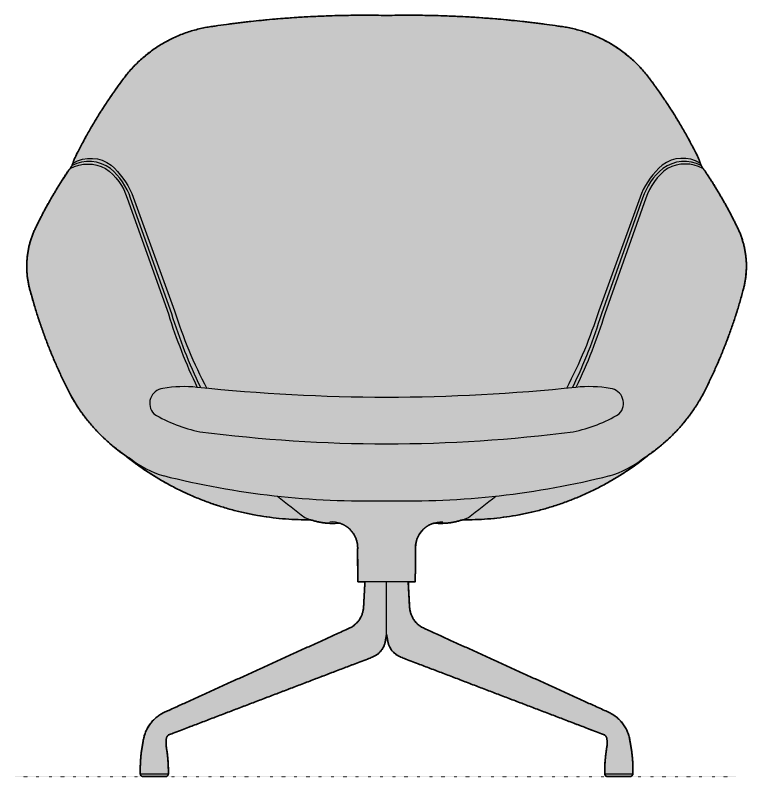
# Model space of a CAD drawing. Header units: millimetres. Extents: x -2 to 1813, y -1069 to 861.
# Drawn here: x 0 to 829, y 0 to 861 of the extents above; entities that cross this region are included whole.
import ezdxf

# ---------------------------------------------------------------- set-up
doc = ezdxf.new("R2010")
doc.units = ezdxf.units.MM
doc.linetypes.add('Dots', pattern=[1, 0, -1])
doc.layers.add('Blocks', color=7, linetype='Continuous')
doc.layers.add('Blocks$Fill', color=7, linetype='Continuous', true_color=0xffffff)
for name, color, linetype, lineweight, true_color in [('Blocks$Inner', 7, 'Continuous', 25, 0x007f00), ('Blocks$Outline', 7, 'Continuous', 35, 0xff3f3f), ('Groud', 7, 'Dots', 25, 0x243775)]:
    doc.layers.add(name, color=color, linetype=linetype, lineweight=lineweight, true_color=true_color)

# ---------------------------------------------------------------- blocks, each defined once
blk = doc.blocks.new('AAL 81 Lounge Chair Front')
at = {"layer": 'Blocks$Fill'}
blk.add_hatch(color=256, dxfattribs=at).paths.add_polyline_path([(419.58, 160.71), (421.1, 152.26), (421.26, 151.58), (421.43, 150.89), (421.63, 150.21), (421.85, 149.53), (422.09, 148.85), (422.35, 148.18), (422.64, 147.51), (422.94, 146.85), (423.27, 146.19), (423.62, 145.55), (423.99, 144.91), (424.38, 144.28), (424.79, 143.67), (425.22, 143.06), (425.67, 142.47), (426.14, 141.89), (426.62, 141.33), (427.13, 140.79), (427.65, 140.26), (428.18, 139.75), (428.73, 139.25), (429.29, 138.78), (429.87, 138.32), (430.46, 137.88), (431.06, 137.47), (431.66, 137.07), (432.28, 136.69), (432.91, 136.34), (433.54, 136), (434.18, 135.69), (434.82, 135.4), (435.47, 135.13), (665.74, 47.18), (665.86, 47.1), (665.97, 47.02), (666.09, 46.93), (666.2, 46.84), (666.31, 46.75), (666.42, 46.66), (666.53, 46.56), (666.63, 46.46), (666.74, 46.36), (666.84, 46.25), (666.94, 46.15), (667.03, 46.04), (667.13, 45.92), (667.22, 45.81), (667.31, 45.69), (667.39, 45.57), (667.47, 45.45), (667.55, 45.33), (667.63, 45.21), (667.71, 45.08), (667.78, 44.95), (667.84, 44.82), (667.91, 44.69), (667.97, 44.56), (668.03, 44.43), (668.08, 44.29), (668.14, 44.16), (668.18, 44.02), (668.23, 43.89), (668.27, 43.75), (668.31, 43.62), (668.35, 43.48), (668.5, 42.3), (668.62, 41.12), (668.71, 39.94), (668.75, 38.75), (668.76, 37.56), (668.73, 36.38), (668.66, 35.19), (668.56, 34.01), (667.91, 30.18), (667.37, 26.34), (666.92, 22.47), (666.57, 18.6), (666.32, 14.72), (666.17, 10.83), (666.12, 6.94), (666.16, 3.06), (666.17, 2.98), (666.18, 2.9), (666.19, 2.82), (666.2, 2.74), (666.21, 2.66), (666.23, 2.58), (666.24, 2.5), (666.26, 2.42), (666.29, 2.34), (666.31, 2.26), (666.33, 2.18), (666.36, 2.1), (666.39, 2.02), (666.42, 1.95), (666.46, 1.87), (666.49, 1.8), (666.53, 1.72), (666.57, 1.65), (666.61, 1.58), (666.66, 1.51), (666.7, 1.44), (666.75, 1.37), (666.8, 1.3), (666.85, 1.23), (666.9, 1.17), (666.95, 1.11), (667.01, 1.05), (667.06, 0.99), (667.12, 0.93), (667.18, 0.87), (667.24, 0.82), (667.3, 0.76), (667.36, 0.71), (667.42, 0.66), (667.48, 0.61), (667.55, 0.57), (667.62, 0.52), (667.69, 0.48), (667.76, 0.43), (667.83, 0.39), (667.9, 0.35), (667.97, 0.32), (668.05, 0.28), (668.13, 0.25), (668.2, 0.22), (668.28, 0.19), (668.36, 0.16), (668.44, 0.13), (668.52, 0.11), (668.6, 0.09), (668.68, 0.07), (668.76, 0.05), (668.84, 0.03), (668.92, 0.02), (669.01, 0.01), (669.09, 0), (669.17, -0.01), (669.25, -0.01), (669.33, -0.02), (669.41, -0.02), (669.5, -0.02), (669.58, -0.01), (669.66, -0.01), (669.74, 0), (694.14, 0), (694.22, 0), (694.3, -0.01), (694.37, -0.01), (694.45, -0.01), (694.53, -0.01), (694.61, 0), (694.69, 0), (694.77, 0.01), (694.85, 0.02), (694.93, 0.03), (695.01, 0.04), (695.09, 0.06), (695.17, 0.08), (695.25, 0.09), (695.33, 0.12), (695.41, 0.14), (695.49, 0.16), (695.57, 0.19), (695.65, 0.22), (695.73, 0.25), (695.81, 0.29), (695.89, 0.32), (695.96, 0.36), (696.04, 0.4), (696.12, 0.44), (696.19, 0.48), (696.27, 0.53), (696.34, 0.58), (696.41, 0.63), (696.48, 0.68), (696.55, 0.73), (696.62, 0.78), (696.69, 0.84), (696.75, 0.9), (696.82, 0.96), (696.88, 1.02), (696.94, 1.08), (697, 1.15), (697.06, 1.21), (697.11, 1.28), (697.16, 1.34), (697.22, 1.41), (697.27, 1.48), (697.32, 1.55), (697.36, 1.63), (697.41, 1.7), (697.45, 1.77), (697.49, 1.85), (697.53, 1.92), (697.56, 1.99), (697.6, 2.07), (697.63, 2.15), (697.66, 2.22), (697.69, 2.3), (697.72, 2.38), (697.74, 2.45), (697.76, 2.53), (697.78, 2.6), (697.8, 2.68), (697.82, 2.76), (697.84, 2.83), (697.85, 2.91), (697.86, 2.98), (697.87, 3.06), (697.92, 7.73), (697.84, 12.41), (697.62, 17.09), (697.28, 21.77), (696.8, 26.43), (696.2, 31.08), (695.46, 35.7), (694.6, 40.29), (694.41, 41.5), (694.19, 42.72), (693.92, 43.93), (693.63, 45.15), (693.29, 46.36), (692.92, 47.56), (692.5, 48.76), (692.05, 49.95), (691.57, 51.14), (691.04, 52.31), (690.48, 53.46), (689.88, 54.61), (689.25, 55.73), (688.58, 56.84), (687.88, 57.93), (687.14, 58.99), (686.37, 60.03), (685.57, 61.05), (684.74, 62.04), (683.88, 63.01), (682.99, 63.94), (682.08, 64.85), (681.14, 65.73), (680.18, 66.57), (679.2, 67.38), (678.2, 68.16), (677.18, 68.91), (676.15, 69.62), (675.1, 70.3), (674.03, 70.94), (672.96, 71.54), (671.87, 72.11), (458.87, 169.08), (458.19, 169.54), (457.51, 170.02), (456.84, 170.52), (456.18, 171.04), (455.54, 171.58), (454.91, 172.15), (454.29, 172.74), (453.69, 173.34), (453.1, 173.97), (452.53, 174.61), (451.98, 175.28), (451.45, 175.96), (450.93, 176.66), (450.44, 177.37), (449.97, 178.1), (449.52, 178.84), (449.09, 179.59), (448.69, 180.36), (448.3, 181.14), (447.94, 181.93), (447.61, 182.73), (447.3, 183.53), (447.01, 184.34), (446.75, 185.16), (446.52, 185.98), (446.31, 186.81), (446.12, 187.63), (445.96, 188.46), (445.82, 189.29), (445.71, 190.12), (445.62, 190.94), (445.56, 191.76), (444.06, 220.18), (451.96, 220.19), (452.36, 255.91), (452.29, 256.67), (452.25, 257.43), (452.23, 258.2), (452.22, 258.97), (452.24, 259.75), (452.28, 260.53), (452.34, 261.31), (452.42, 262.09), (452.52, 262.87), (452.65, 263.65), (452.79, 264.43), (452.96, 265.2), (453.15, 265.97), (453.36, 266.74), (453.59, 267.5), (453.84, 268.25), (454.12, 269), (454.41, 269.74), (454.72, 270.47), (455.05, 271.19), (455.4, 271.9), (455.77, 272.6), (456.16, 273.29), (456.57, 273.96), (456.99, 274.62), (457.43, 275.27), (457.88, 275.9), (458.35, 276.52), (458.83, 277.13), (459.33, 277.71), (459.84, 278.28), (460.36, 278.84), (461.01, 279.49), (461.69, 280.13), (462.39, 280.75), (463.12, 281.35), (463.87, 281.93), (464.64, 282.49), (465.43, 283.02), (466.24, 283.53), (467.07, 284.01), (467.92, 284.46), (468.78, 284.89), (469.66, 285.29), (470.55, 285.66), (471.46, 286), (472.37, 286.31), (473.3, 286.59), (475.32, 286.44), (477.35, 286.33), (479.38, 286.28), (481.43, 286.28), (483.47, 286.33), (485.52, 286.44), (487.56, 286.6), (489.61, 286.81), (491.64, 287.07), (493.67, 287.39), (495.69, 287.76), (497.71, 288.18), (499.7, 288.66), (501.68, 289.18), (503.65, 289.76), (505.6, 290.38), (512.6, 290.39), (519.62, 290.54), (526.67, 290.85), (533.72, 291.31), (540.79, 291.92), (547.86, 292.69), (554.92, 293.61), (561.99, 294.69), (569.03, 295.92), (576.07, 297.31), (583.08, 298.86), (590.06, 300.56), (597.01, 302.41), (603.92, 304.42), (610.8, 306.58), (617.62, 308.89), (624.39, 311.35), (631.1, 313.96), (637.76, 316.71), (644.34, 319.61), (650.86, 322.64), (657.3, 325.82), (663.65, 329.13), (669.93, 332.57), (676.11, 336.14), (682.21, 339.84), (688.21, 343.65), (694.11, 347.59), (699.9, 351.64), (705.59, 355.81), (711.17, 360.07), (716.64, 364.45), (722.05, 368.36), (727.34, 372.47), (732.5, 376.77), (737.52, 381.26), (742.4, 385.92), (747.12, 390.76), (751.68, 395.75), (756.07, 400.91), (760.27, 406.2), (764.29, 411.63), (768.11, 417.19), (771.73, 422.86), (775.15, 428.64), (778.36, 434.51), (781.35, 440.46), (784.14, 446.48), (789.97, 458.94), (795.51, 471.53), (800.76, 484.27), (805.7, 497.12), (810.34, 510.09), (814.66, 523.17), (818.67, 536.33), (822.37, 549.58), (822.93, 551.65), (823.45, 553.75), (823.92, 555.86), (824.36, 557.99), (824.74, 560.13), (825.08, 562.29), (825.38, 564.46), (825.62, 566.64), (825.82, 568.82), (825.97, 571.02), (826.08, 573.22), (826.13, 575.43), (826.14, 577.64), (826.1, 579.85), (826, 582.06), (825.86, 584.27), (825.68, 586.48), (825.44, 588.68), (825.15, 590.87), (824.82, 593.05), (824.44, 595.23), (824.01, 597.39), (823.53, 599.54), (823.01, 601.67), (822.44, 603.79), (821.83, 605.9), (821.17, 607.98), (820.47, 610.04), (819.73, 612.08), (818.94, 614.1), (818.12, 616.09), (817.26, 618.06), (813.02, 626.73), (808.63, 635.32), (804.07, 643.83), (799.36, 652.26), (794.5, 660.6), (789.48, 668.84), (784.32, 676.99), (779.01, 685.05), (777.98, 686.28), (776.93, 687.48), (776.73, 687.9), (776.52, 688.31), (776.3, 688.72), (776.06, 689.12), (775.81, 689.51), (775.55, 689.9), (775.28, 690.27), (775, 690.64), (774.95, 690.83), (774.91, 691.01), (774.85, 691.19), (774.8, 691.37), (774.74, 691.56), (774.68, 691.74), (774.61, 691.91), (774.54, 692.09), (774.47, 692.27), (774.39, 692.44), (774.31, 692.62), (774.23, 692.79), (774.14, 692.96), (774.05, 693.12), (773.95, 693.29), (773.86, 693.45), (773.7, 694.13), (773.52, 694.81), (773.33, 695.48), (773.12, 696.15), (772.9, 696.81), (772.66, 697.47), (772.4, 698.12), (772.12, 698.76), (765.74, 711.35), (759.05, 723.78), (752.04, 736.05), (744.72, 748.15), (737.1, 760.06), (729.19, 771.77), (721, 783.27), (712.53, 794.56), (710.34, 797.15), (708.08, 799.7), (705.76, 802.21), (703.37, 804.67), (700.92, 807.08), (698.41, 809.45), (695.83, 811.76), (693.2, 814.02), (690.51, 816.22), (687.77, 818.37), (684.97, 820.45), (682.13, 822.47), (679.23, 824.43), (676.29, 826.32), (673.3, 828.15), (670.27, 829.9), (667.2, 831.58), (664.09, 833.19), (660.95, 834.73), (657.77, 836.2), (654.57, 837.58), (651.34, 838.9), (648.08, 840.13), (644.8, 841.29), (641.51, 842.37), (638.2, 843.37), (634.87, 844.3), (631.54, 845.14), (628.19, 845.91), (624.85, 846.6), (621.5, 847.21), (618.15, 847.74), (593.5, 851.16), (568.77, 854.05), (543.97, 856.43), (519.12, 858.27), (494.24, 859.59), (469.35, 860.38), (444.45, 860.65), (419.58, 860.38), (394.7, 860.65), (369.8, 860.38), (344.91, 859.59), (320.03, 858.27), (295.18, 856.43), (270.39, 854.05), (245.65, 851.16), (221, 847.74), (217.65, 847.21), (214.3, 846.6), (210.96, 845.91), (207.61, 845.14), (204.28, 844.3), (200.95, 843.37), (197.64, 842.37), (194.35, 841.29), (191.07, 840.13), (187.81, 838.9), (184.58, 837.58), (181.38, 836.2), (178.2, 834.73), (175.06, 833.19), (171.95, 831.58), (168.88, 829.9), (165.85, 828.15), (162.87, 826.32), (159.92, 824.43), (157.02, 822.47), (154.18, 820.45), (151.38, 818.37), (148.64, 816.22), (145.95, 814.02), (143.32, 811.76), (140.75, 809.45), (138.23, 807.08), (135.78, 804.67), (133.4, 802.21), (131.07, 799.7), (128.81, 797.15), (126.62, 794.56), (118.15, 783.27), (109.96, 771.77), (102.05, 760.06), (94.43, 748.15), (87.12, 736.05), (80.11, 723.78), (73.41, 711.35), (67.03, 698.76), (66.75, 698.12), (66.5, 697.47), (66.25, 696.81), (66.03, 696.15), (65.82, 695.48), (65.63, 694.81), (65.45, 694.13), (65.29, 693.45), (65.2, 693.29), (65.1, 693.12), (65.01, 692.96), (64.92, 692.79), (64.84, 692.62), (64.76, 692.44), (64.68, 692.27), (64.61, 692.09), (64.54, 691.91), (64.47, 691.74), (64.41, 691.56), (64.35, 691.37), (64.3, 691.19), (64.25, 691.01), (64.2, 690.83), (64.15, 690.64), (63.87, 690.27), (63.6, 689.9), (63.34, 689.51), (63.09, 689.12), (62.85, 688.72), (62.63, 688.31), (62.42, 687.9), (62.23, 687.48), (61.17, 686.28), (60.14, 685.05), (54.83, 676.99), (49.67, 668.84), (44.65, 660.6), (39.79, 652.26), (35.08, 643.83), (30.53, 635.32), (26.13, 626.73), (21.9, 618.06), (21.03, 616.09), (20.21, 614.1), (19.42, 612.08), (18.68, 610.04), (17.98, 607.98), (17.32, 605.9), (16.71, 603.79), (16.14, 601.67), (15.62, 599.54), (15.14, 597.39), (14.72, 595.23), (14.33, 593.05), (14, 590.87), (13.71, 588.68), (13.48, 586.48), (13.29, 584.27), (13.15, 582.06), (13.05, 579.85), (13.01, 577.64), (13.02, 575.43), (13.07, 573.22), (13.18, 571.02), (13.33, 568.82), (13.53, 566.64), (13.77, 564.46), (14.07, 562.29), (14.41, 560.13), (14.8, 557.99), (15.23, 555.86), (15.7, 553.75), (16.22, 551.65), (16.78, 549.58), (20.48, 536.33), (24.49, 523.17), (28.81, 510.09), (33.45, 497.12), (38.39, 484.27), (43.64, 471.53), (49.18, 458.94), (55.01, 446.48), (57.8, 440.46), (60.79, 434.51), (64, 428.64), (67.42, 422.86), (71.04, 417.19), (74.86, 411.63), (78.88, 406.2), (83.08, 400.91), (87.47, 395.75), (92.03, 390.76), (96.75, 385.92), (101.63, 381.26), (106.65, 376.77), (111.81, 372.47), (117.1, 368.36), (122.51, 364.45), (127.98, 360.07), (133.56, 355.81), (139.25, 351.64), (145.05, 347.59), (150.94, 343.65), (156.94, 339.84), (163.04, 336.14), (169.22, 332.57), (175.5, 329.13), (181.86, 325.82), (188.29, 322.64), (194.81, 319.61), (201.39, 316.71), (208.05, 313.96), (214.76, 311.35), (221.53, 308.89), (228.36, 306.58), (235.23, 304.42), (242.14, 302.41), (249.09, 300.56), (256.07, 298.86), (263.08, 297.31), (270.12, 295.92), (277.17, 294.69), (284.23, 293.61), (291.29, 292.69), (298.36, 291.92), (305.43, 291.31), (312.48, 290.85), (319.53, 290.54), (326.55, 290.39), (333.56, 290.38), (335.52, 289.75), (337.5, 289.17), (339.5, 288.64), (341.52, 288.17), (343.55, 287.74), (345.59, 287.37), (347.64, 287.05), (349.7, 286.79), (351.76, 286.58), (353.82, 286.42), (355.89, 286.32), (357.95, 286.28), (360.01, 286.28), (362.07, 286.34), (364.12, 286.45), (366.16, 286.62), (367.03, 286.34), (367.9, 286.03), (368.76, 285.69), (369.61, 285.33), (370.44, 284.94), (371.26, 284.53), (372.07, 284.09), (372.86, 283.62), (373.63, 283.14), (374.38, 282.63), (375.12, 282.1), (375.83, 281.55), (376.53, 280.98), (377.2, 280.4), (377.85, 279.79), (378.48, 279.18), (379.02, 278.62), (379.54, 278.04), (380.06, 277.45), (380.55, 276.84), (381.04, 276.22), (381.51, 275.58), (381.96, 274.92), (382.39, 274.25), (382.81, 273.57), (383.21, 272.87), (383.6, 272.16), (383.96, 271.44), (384.3, 270.71), (384.63, 269.97), (384.93, 269.22), (385.21, 268.46), (385.48, 267.7), (385.72, 266.92), (385.94, 266.14), (386.13, 265.36), (386.31, 264.57), (386.46, 263.78), (386.59, 262.99), (386.7, 262.2), (386.79, 261.4), (386.85, 260.61), (386.9, 259.82), (386.92, 259.03), (386.92, 258.24), (386.9, 257.46), (386.86, 256.68), (386.79, 255.91), (387.19, 220.19), (395.09, 220.18), (393.59, 191.76), (393.53, 190.94), (393.44, 190.12), (393.33, 189.29), (393.19, 188.46), (393.03, 187.63), (392.84, 186.81), (392.63, 185.98), (392.4, 185.16), (392.14, 184.34), (391.85, 183.53), (391.54, 182.73), (391.21, 181.93), (390.85, 181.14), (390.47, 180.36), (390.06, 179.59), (389.63, 178.84), (389.18, 178.1), (388.71, 177.37), (388.22, 176.66), (387.7, 175.96), (387.17, 175.28), (386.62, 174.61), (386.05, 173.97), (385.46, 173.34), (384.86, 172.74), (384.24, 172.15), (383.61, 171.58), (382.97, 171.04), (382.31, 170.52), (381.64, 170.02), (380.97, 169.54), (380.28, 169.08), (167.28, 72.11), (166.19, 71.54), (165.12, 70.94), (164.05, 70.3), (163, 69.62), (161.97, 68.91), (160.95, 68.16), (159.95, 67.38), (158.97, 66.57), (158.01, 65.73), (157.07, 64.85), (156.16, 63.94), (155.27, 63.01), (154.41, 62.04), (153.58, 61.05), (152.78, 60.03), (152.01, 58.99), (151.28, 57.93), (150.57, 56.84), (149.9, 55.73), (149.27, 54.61), (148.67, 53.46), (148.11, 52.31), (147.59, 51.14), (147.1, 49.95), (146.65, 48.76), (146.24, 47.56), (145.86, 46.36), (145.53, 45.15), (145.23, 43.93), (144.97, 42.72), (144.74, 41.5), (144.55, 40.29), (143.69, 35.7), (142.95, 31.08), (142.35, 26.43), (141.87, 21.77), (141.53, 17.09), (141.31, 12.41), (141.23, 7.73), (141.28, 3.06), (141.29, 2.98), (141.3, 2.91), (141.32, 2.83), (141.33, 2.76), (141.35, 2.68), (141.37, 2.6), (141.39, 2.53), (141.41, 2.45), (141.44, 2.38), (141.46, 2.3), (141.49, 2.22), (141.52, 2.15), (141.55, 2.07), (141.59, 1.99), (141.62, 1.92), (141.66, 1.85), (141.7, 1.77), (141.75, 1.7), (141.79, 1.63), (141.84, 1.55), (141.88, 1.48), (141.93, 1.41), (141.99, 1.34), (142.04, 1.28), (142.1, 1.21), (142.15, 1.15), (142.21, 1.08), (142.27, 1.02), (142.33, 0.96), (142.4, 0.9), (142.46, 0.84), (142.53, 0.78), (142.6, 0.73), (142.67, 0.68), (142.74, 0.63), (142.81, 0.58), (142.88, 0.53), (142.96, 0.48), (143.03, 0.44), (143.11, 0.4), (143.19, 0.36), (143.26, 0.32), (143.34, 0.29), (143.42, 0.25), (143.5, 0.22), (143.58, 0.19), (143.66, 0.16), (143.74, 0.14), (143.82, 0.12), (143.9, 0.09), (143.98, 0.08), (144.06, 0.06), (144.14, 0.04), (144.22, 0.03), (144.3, 0.02), (144.38, 0.01), (144.46, 0), (144.54, 0), (144.62, -0.01), (144.7, -0.01), (144.78, -0.01), (144.85, -0.01), (144.93, 0), (145.01, 0), (169.41, 0), (169.49, -0.01), (169.57, -0.01), (169.65, -0.02), (169.74, -0.02), (169.82, -0.02), (169.9, -0.01), (169.98, -0.01), (170.06, 0), (170.15, 0.01), (170.23, 0.02), (170.31, 0.03), (170.39, 0.05), (170.47, 0.07), (170.55, 0.09), (170.63, 0.11), (170.71, 0.13), (170.79, 0.16), (170.87, 0.19), (170.95, 0.22), (171.03, 0.25), (171.1, 0.28), (171.18, 0.32), (171.25, 0.35), (171.32, 0.39), (171.39, 0.43), (171.46, 0.48), (171.53, 0.52), (171.6, 0.57), (171.67, 0.61), (171.73, 0.66), (171.79, 0.71), (171.86, 0.76), (171.92, 0.82), (171.98, 0.87), (172.03, 0.93), (172.09, 0.99), (172.15, 1.05), (172.2, 1.11), (172.25, 1.17), (172.3, 1.23), (172.35, 1.3), (172.4, 1.37), (172.45, 1.44), (172.49, 1.51), (172.54, 1.58), (172.58, 1.65), (172.62, 1.72), (172.66, 1.8), (172.69, 1.87), (172.73, 1.95), (172.76, 2.02), (172.79, 2.1), (172.82, 2.18), (172.84, 2.26), (172.87, 2.34), (172.89, 2.42), (172.91, 2.5), (172.92, 2.58), (172.94, 2.66), (172.95, 2.74), (172.96, 2.82), (172.97, 2.9), (172.98, 2.98), (172.99, 3.06), (172.99, 3.06), (173.03, 6.94), (172.98, 10.83), (172.83, 14.72), (172.58, 18.6), (172.23, 22.47), (171.78, 26.34), (171.24, 30.18), (170.6, 34.01), (170.49, 35.19), (170.42, 36.38), (170.39, 37.56), (170.4, 38.75), (170.44, 39.94), (170.53, 41.12), (170.65, 42.3), (170.81, 43.48), (170.84, 43.62), (170.88, 43.75), (170.92, 43.89), (170.97, 44.02), (171.01, 44.16), (171.07, 44.29), (171.12, 44.43), (171.18, 44.56), (171.24, 44.69), (171.31, 44.82), (171.37, 44.95), (171.44, 45.08), (171.52, 45.21), (171.6, 45.33), (171.68, 45.45), (171.76, 45.57), (171.84, 45.69), (171.93, 45.81), (172.02, 45.92), (172.12, 46.04), (172.21, 46.15), (172.31, 46.25), (172.41, 46.36), (172.52, 46.46), (172.62, 46.56), (172.73, 46.66), (172.84, 46.75), (172.95, 46.84), (173.06, 46.93), (173.18, 47.02), (173.29, 47.1), (173.41, 47.18), (403.68, 135.13), (404.33, 135.4), (404.97, 135.69), (405.61, 136), (406.24, 136.34), (406.87, 136.69), (407.49, 137.07), (408.1, 137.47), (408.69, 137.88), (409.28, 138.32), (409.86, 138.78), (410.42, 139.25), (410.97, 139.75), (411.51, 140.26), (412.02, 140.79), (412.53, 141.33), (413.01, 141.89), (413.48, 142.47), (413.93, 143.06), (414.36, 143.67), (414.77, 144.28), (415.16, 144.91), (415.53, 145.55), (415.88, 146.19), (416.21, 146.85), (416.52, 147.51), (416.8, 148.18), (417.06, 148.85), (417.3, 149.53), (417.52, 150.21), (417.72, 150.89), (417.89, 151.58), (418.05, 152.26)], flags=0)
at = {"layer": 'Blocks$Inner'}
for p, q in [((131.68, 659.15), (179.95, 526.68)), ((707.47, 659.15), (659.2, 526.68)), ((126.55, 653.91), (173.09, 522.97)), ((176.93, 522.97), (130.39, 653.91)), ((708.76, 653.91), (662.22, 522.97)), ((712.6, 653.91), (666.06, 522.97)), ((395.09, 220.18), (393.59, 191.76)), ((445.56, 191.76), (444.06, 220.18)), ((380.28, 169.08), (167.28, 72.11)), ((671.87, 72.11), (458.87, 169.08)), ((421.1, 152.26), (419.58, 160.71)), ((173.41, 47.18), (403.68, 135.13)), ((665.74, 47.18), (435.47, 135.13)), ((141.28, 3.06), (172.99, 3.06)), ((145.01, 0), (169.41, 0)), ((666.16, 3.06), (697.87, 3.06)), ((694.14, 0), (669.74, 0))]:
    blk.add_line(p, q, dxfattribs=at)
for points in [[(418.05, 152.26), (419.58, 160.71), (419.61, 220.12), (387.19, 220.19), (386.79, 255.91)], [(452.36, 255.91), (451.96, 220.19), (419.54, 220.12)]]:
    blk.add_lwpolyline(points, dxfattribs=at)
at = {"layer": 'Blocks$Inner', "extrusion": (0, 0, -1)}
for centre, radius, start, end in [((-85.19, 660.15), 38.79, 59.14633, 126.6935), ((-82.17, 650.15), 42.32, 61.8776, 117.9296), ((-43.81, 619.86), 96.26, 132.11867, 155.90608), ((-64.44, 634.36), 65.11, 125.22463, 162.52849), ((-179.3, 674.63), 502.19, 197.13439, 207.99415), ((-752.92, 700.85), 602.83, 334.33096, 342.83785), ((-86.23, 700.85), 602.83, 197.16215, 205.66904), ((-90.08, 700.85), 602.83, 197.16215, 205.63713), ((-423.82, 2505.84), 2077.3, 270.1163, 276.03027), ((-415.33, 2505.84), 2077.3, 263.96973, 269.8837), ((-364.43, 193.63), 29.23, 183.66646, 237.15351), ((-474.72, 193.63), 29.23, 302.84649, 356.33354), ((-444.29, 157.12), 23.69, 291.87335, 348.18083), ((-207.76, 37.92), 37.37, 353.99461, 8.54913), ((-176.83, 42), 6.21, 13.77355, 56.532), ((-818.78, 6.84), 152.66, 358.58158, 10.25368), ((-669.41, 3.23), 3.25, 264.17987, 356.97382), ((-694.4, 3.48), 3.49, 186.9621, 274.24781)]:
    blk.add_arc(centre, radius, start, end, dxfattribs=at)
at = {"layer": 'Blocks$Inner'}
for centre, radius, start, end in [((753.96, 660.15), 38.79, 59.14633, 126.6935), ((75.63, 681.47), 14.69, 141.37488, 155.85939), ((83.33, 653.44), 41.85, 54.57372, 117.27329), ((795.34, 619.86), 96.26, 132.11867, 155.90608), ((755.82, 653.44), 41.85, 62.72671, 125.42628), ((756.98, 650.15), 42.32, 61.8776, 117.9296), ((763.52, 681.47), 14.69, 24.14061, 38.62512), ((496.58, 391.43), 526.01, 146.06882, 154.47842), ((104.65, 649.06), 57.24, 137.83818, 141.04411), ((57.09, 628.77), 77.5, 18.92912, 49.32785), ((782.07, 628.77), 77.5, 130.67215, 161.07088), ((774.71, 634.36), 65.11, 125.22463, 162.52849), ((734.5, 649.06), 57.24, 38.95589, 42.16182), ((342.58, 391.43), 526.01, 25.52158, 33.93118), ((113.16, 576.82), 100.15, 155.68113, 195.78404), ((725.99, 576.82), 100.15, 344.21596, 24.31887), ((576.88, 698.64), 579.59, 194.90318, 205.78898), ((262.27, 698.64), 579.59, 334.21102, 345.09682), ((659.85, 674.63), 502.19, 197.13439, 207.99415), ((749.07, 700.85), 602.83, 197.16215, 205.63713), ((235.55, 526.24), 197.37, 203.83292, 237.69344), ((190.68, 305.21), 135.64, 83.68526, 100.14164), ((648.48, 305.21), 135.64, 79.85836, 96.31474), ((603.6, 526.24), 197.37, 302.30656, 336.16708), ((168.82, 421.93), 16.93, 96.88633, 223.93267), ((670.33, 421.93), 16.93, 316.06733, 83.11367), ((240.27, 547.82), 161.06, 238.71448, 258.68337), ((598.88, 547.82), 161.06, 281.31663, 301.28552), ((424.14, 2070.22), 1694.09, 262.69256, 269.84667), ((415.01, 2070.22), 1694.09, 270.15333, 277.30744), ((330.27, 618.72), 328.36, 230.74954, 270.57398), ((508.88, 618.72), 328.36, 269.42602, 309.25046), ((196.88, 443.39), 107.3, 231.49347, 254.23979), ((642.27, 443.39), 107.3, 285.76021, 308.50653), ((396.87, 1248.18), 936.53, 255.8128, 271.39099), ((442.28, 1248.18), 936.53, 268.60901, 284.1872), ((1693.05, 2079.07), 2248.64, 231.59765, 232.59252), ((-853.9, 2079.07), 2248.64, 307.40748, 308.40235), ((358.74, 365.52), 79.25, 246.42016, 275.36548), ((480.41, 365.52), 79.25, 264.85274, 293.57984), ((357.66, 258.62), 29.26, 354.68856, 94.57239), ((481.23, 258.69), 29, 86.50703, 185.50469), ((394.86, 157.12), 23.69, 291.87335, 348.18083), ((186.38, 34.45), 42.23, 116.88947, 172.04187), ((652.77, 34.45), 42.23, 7.95813, 63.11053), ((662.32, 42), 6.21, 13.77355, 56.532), ((631.39, 37.92), 37.37, 353.99461, 8.54913), ((308.07, 7.16), 166.84, 168.54456, 181.40738), ((531.08, 7.16), 166.84, 358.59262, 11.45544), ((20.37, 6.84), 152.66, 358.58158, 10.25368), ((144.75, 3.48), 3.49, 186.9621, 274.24781), ((169.74, 3.23), 3.25, 264.17987, 356.97382)]:
    blk.add_arc(centre, radius, start, end, dxfattribs=at)
for points, weights in [([(419.58, 860.38), (319.77, 862.5), (221, 847.74)], [1, 0.996410816076, 1]), ([(618.15, 847.74), (519.38, 862.5), (419.58, 860.38)], [1, 0.996410816076, 1]), ([(221, 847.74), (163.6, 839.27), (126.62, 794.56)], [1, 0.933524971861, 1]), ([(712.53, 794.56), (675.55, 839.27), (618.15, 847.74)], [1, 0.933524971861, 1]), ([(126.62, 794.56), (92.03, 749.65), (67.03, 698.76)], [1, 0.995015345796, 1]), ([(772.12, 698.76), (747.12, 749.65), (712.53, 794.56)], [1, 0.995015345796, 1]), ([(67.03, 698.76), (65.89, 696.19), (65.29, 693.45)], [1, 0.994934644947, 1]), ([(773.86, 693.45), (773.26, 696.19), (772.12, 698.76)], [1, 0.994934644949, 1]), ([(65.29, 693.45), (64.49, 692.14), (64.15, 690.64)], [1, 0.98670307556, 1]), ([(775, 690.64), (774.66, 692.14), (773.86, 693.45)], [1, 0.986703075554, 1])]:
    blk.add_rational_spline(points, weights, degree=2, dxfattribs=at)
at = {"layer": 'Blocks$Outline'}
for points, weights, knots in [([(419.58, 860.38), (319.77, 862.5), (221, 847.74), (163.6, 839.27), (126.62, 794.56), (92.03, 749.65), (67.03, 698.76), (65.89, 696.19), (65.29, 693.45), (64.49, 692.14), (64.15, 690.64)], [1, 0.996410816076, 1, 0.933524971861, 1, 0.995015345796, 1, 0.994934644947, 1, 0.98670307556, 1], [0, 0, 0, 7.969717, 7.969717, 12.40168, 12.40168, 16.922074, 16.922074, 17.14593, 17.14593, 17.267697, 17.267697, 17.267697]), ([(775, 690.64), (774.66, 692.14), (773.86, 693.45), (773.26, 696.19), (772.12, 698.76), (747.12, 749.65), (712.53, 794.56), (675.55, 839.27), (618.15, 847.74), (519.38, 862.5), (419.58, 860.38)], [1, 0.986703075554, 1, 0.994934644949, 1, 0.995015345796, 1, 0.933524971861, 1, 0.996410816076, 1], [0, 0, 0, 0.121768, 0.121768, 0.345623, 0.345623, 4.866017, 4.866017, 9.29798, 9.29798, 17.267697, 17.267697, 17.267697]), ([(64.15, 690.64), (62.99, 689.18), (62.23, 687.48), (61.15, 686.29), (60.14, 685.05), (38.56, 652.96), (21.9, 618.06), (6.84, 584.75), (16.78, 549.58), (30.99, 496.21), (55.01, 446.48), (77.3, 396.04), (122.51, 364.45)], [1, 0.992021992621, 1, 0.999608670036, 1, 0.997308336174, 1, 0.939385087907, 1, 0.995491224295, 1, 0.960072361213, 0.993712506801], [9.03516, 9.03516, 9.03516, 9.183744, 9.183744, 9.311847, 9.311847, 12.400035, 12.400035, 15.203919, 15.203919, 19.608625, 19.608625, 23.906892, 23.906892, 23.906892]), ([(716.64, 364.45), (761.85, 396.04), (784.14, 446.48), (808.16, 496.21), (822.37, 549.58), (832.31, 584.75), (817.26, 618.06), (800.59, 652.96), (779.01, 685.05), (778, 686.29), (776.93, 687.48), (776.16, 689.18), (775, 690.64)], [0.993712506801, 0.960072361213, 1, 0.995491224295, 1, 0.939385087907, 1, 0.997308336174, 1, 0.999608670036, 1, 0.992021992622, 1], [2.07132, 2.07132, 2.07132, 6.369587, 6.369587, 10.774293, 10.774293, 13.578177, 13.578177, 16.666365, 16.666365, 16.794468, 16.794468, 16.943052, 16.943052, 16.943052]), ([(366.16, 286.62), (373.26, 284.46), (378.48, 279.18), (388.06, 269.48), (386.79, 255.91), (386.99, 238.05), (387.19, 220.19), (391.14, 220.19), (395.09, 220.18)], [0.954160632698, 0.94677629668, 1, 0.906521886335, 1, 1, 1, 1, 1], [-21.046189, -21.046189, -21.046189, -20.465303, -20.465303, -19.445078, -19.445078, -18.016344, -18.016344, -17.700257, -17.700257, -17.700257]), ([(444.06, 220.18), (448.01, 220.19), (451.96, 220.19), (452.16, 238.05), (452.36, 255.91), (451.07, 269.22), (460.36, 278.84), (465.78, 284.46), (473.3, 286.59)], [1, 1, 1, 1, 1, 0.90814744258, 1, 0.944224900697, 0.956185785881], [-3.749437, -3.749437, -3.749437, -3.433349, -3.433349, -2.004615, -2.004615, -1.002308, -1.002308, -0.393682, -0.393682, -0.393682]), ([(395.09, 220.18), (394.34, 205.97), (393.59, 191.76), (392.65, 177.07), (380.28, 169.08), (273.78, 120.6), (167.28, 72.11), (147.61, 62.14), (144.55, 40.29), (140.82, 21.86), (141.28, 3.06)], [1, 1, 1, 0.893029799596, 1, 1, 1, 0.886395953064, 1, 0.993706662469, 1], [-0.0021, -0.0021, -0.0021, 1.136005, 1.136005, 2.227326, 2.227326, 11.588626, 11.588626, 13.214752, 13.214752, 14.712968, 14.712968, 14.712968]), ([(697.87, 3.06), (698.33, 21.86), (694.6, 40.29), (691.54, 62.14), (671.87, 72.11), (565.37, 120.6), (458.87, 169.08), (446.5, 177.07), (445.56, 191.76), (444.81, 205.97), (444.06, 220.18)], [1, 0.993706662469, 1, 0.886395953065, 1, 1, 1, 0.893029799596, 1, 1, 1], [1.268232, 1.268232, 1.268232, 2.766448, 2.766448, 4.392575, 4.392575, 13.753875, 13.753875, 14.845196, 14.845196, 15.983301, 15.983301, 15.983301]), ([(141.28, 3.06), (141.68, -0.25), (145.01, 0), (157.21, 0), (169.41, 0), (170.8, -0.14), (171.86, 0.76), (172.91, 1.67), (172.99, 3.06), (172.99, 3.06), (173.37, 18.66), (170.6, 34.01), (170.1, 38.76), (170.81, 43.48), (171.38, 45.84), (173.41, 47.18), (288.55, 91.15), (403.68, 135.13), (415.45, 139.85), (418.05, 152.26), (418.81, 156.48), (419.58, 160.71)], [1, 0.723655858619, 1, 1, 1, 0.919145733187, 1, 0.919145733187, 1, 0.999999972869, 0.994816951341, 1, 0.991944792971, 1, 0.931188056046, 1, 1, 1, 0.881684706604, 1, 1, 1], [0, 0, 0, 0.212834, 0.212834, 1.189081, 1.189081, 1.294282, 1.294282, 1.399483, 1.399483, 1.39949, 2.643477, 2.643477, 3.023171, 3.023171, 3.208496, 3.208496, 13.068355, 13.068355, 13.9997, 13.9997, 14.342907, 14.342907, 14.342907]), ([(419.58, 160.71), (420.34, 156.48), (421.1, 152.26), (423.7, 139.85), (435.47, 135.13), (550.6, 91.15), (665.74, 47.18), (667.77, 45.84), (668.35, 43.48), (669.06, 38.76), (668.56, 34.01), (665.78, 18.66), (666.16, 3.06), (666.24, 1.67), (667.3, 0.76), (668.35, -0.14), (669.74, 0), (681.94, 0), (694.14, 0), (697.47, -0.25), (697.87, 3.06)], [1, 1, 1, 0.881684706604, 1, 1, 1, 0.931188056054, 1, 0.991944792967, 1, 0.994816924209, 1, 0.91914573319, 1, 0.91914573319, 1, 1, 1, 0.723655858619, 1], [-14.130074, -14.130074, -14.130074, -13.786866, -13.786866, -12.855521, -12.855521, -2.995662, -2.995662, -2.810337, -2.810337, -2.430643, -2.430643, -1.186649, -1.186649, -1.081448, -1.081448, -0.976247, -0.976247, 0, 0, 0.212834, 0.212834, 0.212834])]:
    blk.add_rational_spline(points, weights, degree=2, knots=knots, dxfattribs=at)
for points, weights in [([(122.51, 364.45), (214.62, 289.19), (333.56, 290.38)], [1, 0.940215498705, 1]), ([(505.6, 290.38), (624.53, 289.19), (716.64, 364.45)], [1, 0.940215498705, 1]), ([(333.56, 290.38), (349.46, 285.05), (366.16, 286.62)], [0.990821515892, 0.9738322646, 1]), ([(473.3, 286.59), (489.84, 285.1), (505.6, 290.38)], [1, 0.974264275074, 0.990905546626])]:
    blk.add_rational_spline(points, weights, degree=2, dxfattribs=at)

msp = doc.modelspace()

# ---------------------------------------------------------------- linework, layer by layer
at = {"layer": 'Groud'}
msp.add_lwpolyline([(0, 0), (814.04, 0)], dxfattribs=at)

# ---------------------------------------------------------------- block references
at = {"layer": 'Blocks'}
msp.add_blockref('AAL 81 Lounge Chair Front', (0, 0), dxfattribs=at)

doc.saveas('drawing.dxf')
